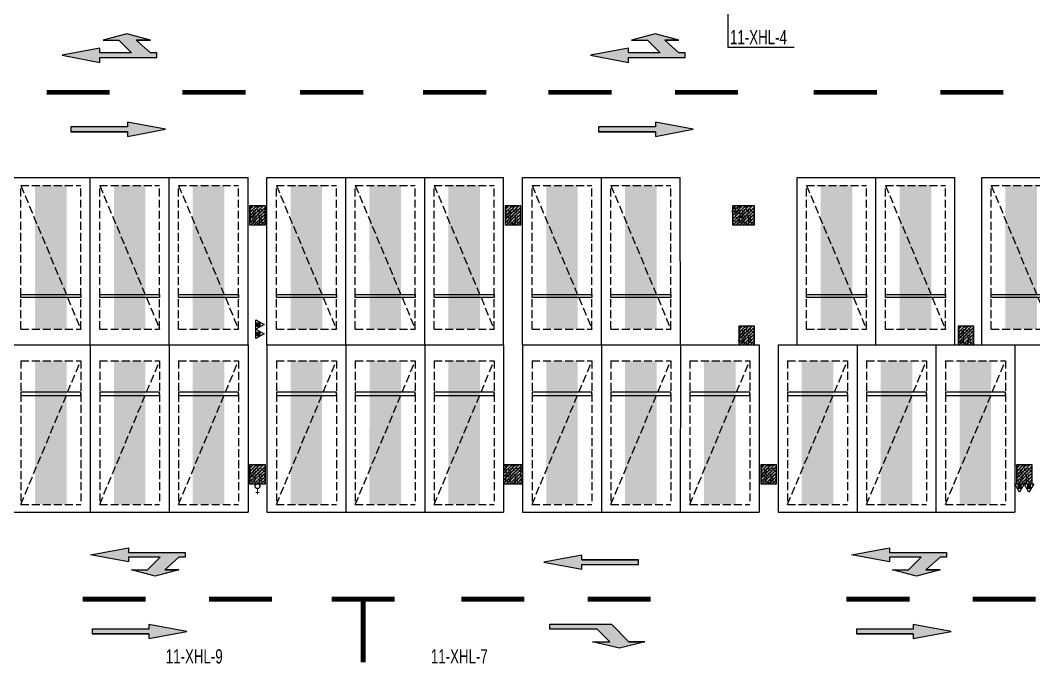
# Model space of a CAD drawing. Extents: x -1338203 to 1886333, y -783476 to 1038610.
# Drawn here: x 802840 to 834955, y -387776 to -367370 of the extents above; entities that cross this region are included whole.
import ezdxf

# ---------------------------------------------------------------- set-up
doc = ezdxf.new("R2010")
doc.units = 0
doc.header["$LTSCALE"] = 1000
doc.header["$MEASUREMENT"] = 0
doc.linetypes.add('A-001-平面B2$0$__DASH', pattern=[0.35, 0.25, -0.1])
for name, color, linetype in [('0P-EQUIP-CW', 7, 'Continuous'), ('0P-PIPE-RW', 122, 'Continuous'), ('A-001-车位参照B2$0$A-001-车位参照B2$0$0A-P-PKNG-CAR(A)', 43, 'Continuous'), ('p-a-regular', 5, 'Continuous'), ('S001地下二墙柱$0$S001地下一墙柱$0$0S-CC-LINE', 52, 'Continuous'), ('S001地下二墙柱$0$S001地下一墙柱$0$0S-CW-HATCH', 251, 'Continuous'), ('S001地下二墙柱$0$S001地下一墙柱$0$0S-CW-HATCH-UP', 251, 'Continuous'), ('S001地下二墙柱$0$S001地下二墙柱$0$0S-CC-LINE', 52, 'Continuous'), ('S001地下二墙柱$0$S001地下二墙柱$0$0S-CW-HATCH', 251, 'Continuous'), ('S001地下二墙柱$0$S001地下二墙柱$0$0S-CW-HATCH-UP', 251, 'Continuous'), ('中心线', 42, 'Continuous'), ('地面指向箭头', 7, 'Continuous'), ('负二层消火栓$0$负二层消火栓$0$0P-DIM-FH', 3, 'Continuous'), ('负二层消火栓$0$负二层消火栓$1$0P-EQUIP-FH', 7, 'Continuous')]:
    doc.layers.add(name, color=color, linetype=linetype)
doc.styles.add('负二层消火栓$0$负二层消火栓$0$AAD-S', font='aad-s.shx', dxfattribs={"width": 0.7, "bigfont": 'aad-hztxt.shx'})

# ---------------------------------------------------------------- blocks, each defined once
blk = doc.blocks.new('负二层消火栓$0$负二层消火栓$1$$TwtSys$00000546')
h = blk.add_hatch()
h.set_pattern_fill('ANSI31', color=256, scale=200, style=0)
h.set_pattern_definition([(45, (-38543.802, -6670.83), (-17.67767, 17.67767), [])])
h.paths.add_polyline_path([(-65, 174), (65, 174), (65, 44), (-65, 44)])
for points in [[(0, 344), (-198, 0), (198, 0)], [(-65, 174), (65, 174), (65, 44), (-65, 44)]]:
    blk.add_lwpolyline(points, close=True)
blk = doc.blocks.new('负二层消火栓')
at = {"layer": '负二层消火栓$0$负二层消火栓$0$0P-DIM-FH'}
for p, q in [((58892, -202890, 800), (58892, -204611, 800)), ((58892, -204611, 800), (61003, -204611, 800))]:
    blk.add_line(p, q, dxfattribs=at)
at = {"layer": '负二层消火栓$0$负二层消火栓$1$0P-EQUIP-FH', "xscale": -0.75, "yscale": 0.75, "zscale": 0.75}
for p, rotation in [((43941, -213394), 269.9999999343291), ((43941, -213691), 269.9999999343291), ((68143, -218440), 180), ((68440, -218440), 180)]:
    blk.add_blockref('负二层消火栓$0$负二层消火栓$1$$TwtSys$00000546', p, dxfattribs=dict(at, rotation=rotation))
at = {"layer": '负二层消火栓$0$负二层消火栓$0$0P-DIM-FH', "color": 7, "style": '负二层消火栓$0$负二层消火栓$0$AAD-S', "width": 0.7}
for s, p in [('11-XHL-4', (58966, -204521, 800)), ('11-XHL-9', (41086, -224125, 800)), ('11-XHL-7', (49486, -224125, 800))]:
    blk.add_text(s, height=450, dxfattribs=at).set_placement(p)
blk = doc.blocks.new('S001地下二墙柱')
at = {"layer": 'S001地下二墙柱$0$S001地下一墙柱$0$0S-CW-HATCH'}
h = blk.add_hatch(color=256, dxfattribs=at)
h.dxf.hatch_style = 1
h.paths.add_polyline_path([(68541, -217840), (68041, -217840), (68041, -218440), (68541, -218440)])
at = {"layer": 'S001地下二墙柱$0$S001地下一墙柱$0$0S-CW-HATCH-UP'}
h = blk.add_hatch(dxfattribs=at)
h.set_pattern_fill('钢筋混凝土', color=256, scale=30)
h.set_pattern_definition([(45, (100851.97, -208888.27), (-53.03301, 53.03301), []), (50, (100851.97, -208888.27), (215.1781, -18.8256), [22.5, -247.5]), (355, (100851.97, -208888.27), (-41.6254, 225.6576), [18, -198]), (100.4514, (100869.9, -208889.84), (173.5528, 206.8319), [19.122, -210.3426]), (46.1842, (100851.97, -208828.27), (320.1723, -49.6557), [33.75, -371.25]), (96.6356, (100878.65, -208832.4), (280.3988, 292.2354), [28.683, -315.514]), (351.1842, (100851.97, -208828.27), (280.3986, 292.2356), [27, -297]), (21, (100881.97, -208843.27), (179.0721, -120.7857), [22.5, -247.5]), (326, (100881.97, -208843.27), (72.9946, 217.545), [18, -198]), (71.4514, (100896.9, -208853.34), (252.0668, 96.7591), [19.122, -210.3426]), (37.5, (100851.97, -208888.27), (3.64796, 99.86816), [0, -195.6, 0, -201, 0, -198.75]), (7.5, (100851.97, -208888.27), (78.92086, 118.3235), [0, -114.6, 0, -191.1, 0, -75.75]), (327.5, (100785.07, -208888.27), (160.14673, -6.76646), [0, -75, 0, -234, 0, -310.5]), (317.5, (100755.07, -208888.27), (174.95585, 30.0315), [0, -97.5, 0, -155.4, 0, -220.5])])
h.paths.add_polyline_path([(68541, -217840), (68041, -217840), (68041, -218440), (68541, -218440)])
at = {"layer": 'S001地下二墙柱$0$S001地下二墙柱$0$0S-CW-HATCH'}
h = blk.add_hatch(color=256, dxfattribs=at)
h.dxf.hatch_style = 1
h.paths.add_polyline_path([(44241, -209640), (43741, -209640), (43741, -210240), (44241, -210240)])
h = blk.add_hatch(color=256, dxfattribs=at)
h.dxf.hatch_style = 1
h.paths.add_polyline_path([(52341, -209640), (51841, -209640), (51841, -210240), (52341, -210240)])
h = blk.add_hatch(color=256, dxfattribs=at)
h.dxf.hatch_style = 1
h.paths.add_polyline_path([(59740, -209640), (59040, -209640), (59040, -210240), (59740, -210240)])
h = blk.add_hatch(color=256, dxfattribs=at)
h.dxf.hatch_style = 1
h.paths.add_polyline_path([(59740, -213440), (59240, -213440), (59240, -214040), (59740, -214040)])
h = blk.add_hatch(color=256, dxfattribs=at)
h.dxf.hatch_style = 1
h.paths.add_polyline_path([(66691, -213440), (66191, -213440), (66191, -214040), (66691, -214040)])
h = blk.add_hatch(color=256, dxfattribs=at)
h.dxf.hatch_style = 1
h.paths.add_polyline_path([(44241, -217840), (43741, -217840), (43741, -218440), (44241, -218440)])
h = blk.add_hatch(color=256, dxfattribs=at)
h.dxf.hatch_style = 1
h.paths.add_polyline_path([(52391, -217840), (51791, -217840), (51791, -218440), (52391, -218440)])
h = blk.add_hatch(color=256, dxfattribs=at)
h.dxf.hatch_style = 1
h.paths.add_polyline_path([(60441, -217840), (59941, -217840), (59941, -218440), (60441, -218440)])
at = {"layer": 'S001地下二墙柱$0$S001地下二墙柱$0$0S-CW-HATCH-UP'}
h = blk.add_hatch(dxfattribs=at)
h.set_pattern_fill('钢筋混凝土', color=256, scale=30)
h.set_pattern_definition([(45, (76552.135, -200688.27), (-53.03301, 53.03301), []), (50, (76552.13, -200688.27), (215.1781, -18.8256), [22.5, -247.5]), (355, (76552.13, -200688.27), (-41.6254, 225.6576), [18, -198]), (100.4514, (76570.07, -200689.84), (173.5528, 206.8319), [19.122, -210.3426]), (46.1842, (76552.13, -200628.27), (320.1723, -49.6557), [33.75, -371.25]), (96.6356, (76578.82, -200632.4), (280.3988, 292.2354), [28.683, -315.514]), (351.1842, (76552.13, -200628.27), (280.3986, 292.2356), [27, -297]), (21, (76582.13, -200643.27), (179.0721, -120.7857), [22.5, -247.5]), (326, (76582.13, -200643.27), (72.9946, 217.545), [18, -198]), (71.4514, (76597.06, -200653.34), (252.0668, 96.7591), [19.122, -210.3426]), (37.5, (76552.135, -200688.27), (3.64796, 99.86816), [0, -195.6, 0, -201, 0, -198.75]), (7.5, (76552.13, -200688.27), (78.92086, 118.3235), [0, -114.6, 0, -191.1, 0, -75.75]), (327.5, (76485.235, -200688.27), (160.14673, -6.76646), [0, -75, 0, -234, 0, -310.5]), (317.5, (76455.23, -200688.27), (174.95585, 30.0315), [0, -97.5, 0, -155.4, 0, -220.5])])
h.paths.add_polyline_path([(44241, -209640), (43741, -209640), (43741, -210240), (44241, -210240)])
h = blk.add_hatch(dxfattribs=at)
h.set_pattern_fill('钢筋混凝土', color=256, scale=30)
h.set_pattern_definition([(45, (84652.135, -200688.27), (-53.03301, 53.03301), []), (50, (84652.13, -200688.27), (215.1781, -18.8256), [22.5, -247.5]), (355, (84652.13, -200688.27), (-41.6254, 225.6576), [18, -198]), (100.4514, (84670.07, -200689.84), (173.5528, 206.8319), [19.122, -210.3426]), (46.1842, (84652.13, -200628.27), (320.1723, -49.6557), [33.75, -371.25]), (96.6356, (84678.82, -200632.4), (280.3988, 292.2354), [28.683, -315.514]), (351.1842, (84652.13, -200628.27), (280.3986, 292.2356), [27, -297]), (21, (84682.13, -200643.27), (179.0721, -120.7857), [22.5, -247.5]), (326, (84682.13, -200643.27), (72.9946, 217.545), [18, -198]), (71.4514, (84697.06, -200653.34), (252.0668, 96.7591), [19.122, -210.3426]), (37.5, (84652.135, -200688.27), (3.64796, 99.86816), [0, -195.6, 0, -201, 0, -198.75]), (7.5, (84652.13, -200688.27), (78.92086, 118.3235), [0, -114.6, 0, -191.1, 0, -75.75]), (327.5, (84585.235, -200688.27), (160.14673, -6.76646), [0, -75, 0, -234, 0, -310.5]), (317.5, (84555.23, -200688.27), (174.95585, 30.0315), [0, -97.5, 0, -155.4, 0, -220.5])])
h.paths.add_polyline_path([(52341, -209640), (51841, -209640), (51841, -210240), (52341, -210240)])
h = blk.add_hatch(dxfattribs=at)
h.set_pattern_fill('钢筋混凝土', color=256, scale=30)
h.set_pattern_definition([(45, (92050.816, -200688.27), (-53.03301, 53.03301), []), (50, (92050.82, -200688.27), (215.1781, -18.8256), [22.5, -247.5]), (355, (92050.82, -200688.27), (-41.6254, 225.6576), [18, -198]), (100.4514, (92068.75, -200689.84), (173.5528, 206.8319), [19.122, -210.3426]), (46.1842, (92050.82, -200628.27), (320.1723, -49.6557), [33.75, -371.25]), (96.6356, (92077.5, -200632.4), (280.3988, 292.2354), [28.683, -315.514]), (351.1842, (92050.8, -200628.27), (280.3986, 292.2356), [27, -297]), (21, (92080.82, -200643.27), (179.0721, -120.7857), [22.5, -247.5]), (326, (92080.82, -200643.27), (72.9946, 217.545), [18, -198]), (71.4514, (92095.74, -200653.34), (252.0668, 96.7591), [19.122, -210.3426]), (37.5, (92050.816, -200688.27), (3.64796, 99.86816), [0, -195.6, 0, -201, 0, -198.75]), (7.5, (92050.82, -200688.27), (78.92086, 118.3235), [0, -114.6, 0, -191.1, 0, -75.75]), (327.5, (91983.92, -200688.27), (160.14673, -6.76646), [0, -75, 0, -234, 0, -310.5]), (317.5, (91953.92, -200688.27), (174.95585, 30.0315), [0, -97.5, 0, -155.4, 0, -220.5])])
h.paths.add_polyline_path([(59740, -209640), (59040, -209640), (59040, -210240), (59740, -210240)])
h = blk.add_hatch(dxfattribs=at)
h.set_pattern_fill('钢筋混凝土', color=256, scale=30)
h.set_pattern_definition([(45, (92050.816, -204488.27), (-53.03301, 53.03301), []), (50, (92050.82, -204488.27), (215.1781, -18.8256), [22.5, -247.5]), (355, (92050.82, -204488.27), (-41.6254, 225.6576), [18, -198]), (100.4514, (92068.75, -204489.84), (173.5528, 206.8319), [19.122, -210.3426]), (46.1842, (92050.82, -204428.27), (320.1723, -49.6557), [33.75, -371.25]), (96.6356, (92077.5, -204432.4), (280.3988, 292.2354), [28.683, -315.514]), (351.1842, (92050.8, -204428.27), (280.3986, 292.2356), [27, -297]), (21, (92080.82, -204443.27), (179.0721, -120.7857), [22.5, -247.5]), (326, (92080.82, -204443.27), (72.9946, 217.545), [18, -198]), (71.4514, (92095.74, -204453.34), (252.0668, 96.7591), [19.122, -210.3426]), (37.5, (92050.816, -204488.27), (3.64796, 99.86816), [0, -195.6, 0, -201, 0, -198.75]), (7.5, (92050.82, -204488.27), (78.92086, 118.3235), [0, -114.6, 0, -191.1, 0, -75.75]), (327.5, (91983.92, -204488.27), (160.14673, -6.76646), [0, -75, 0, -234, 0, -310.5]), (317.5, (91953.92, -204488.27), (174.95585, 30.0315), [0, -97.5, 0, -155.4, 0, -220.5])])
h.paths.add_polyline_path([(59740, -213440), (59240, -213440), (59240, -214040), (59740, -214040)])
h = blk.add_hatch(dxfattribs=at)
h.set_pattern_fill('钢筋混凝土', color=256, scale=30)
h.set_pattern_definition([(45, (99001.97, -204488.27), (-53.03301, 53.03301), []), (50, (99001.97, -204488.27), (215.1781, -18.8256), [22.5, -247.5]), (355, (99001.97, -204488.27), (-41.6254, 225.6576), [18, -198]), (100.4514, (99019.9, -204489.84), (173.5528, 206.8319), [19.122, -210.3426]), (46.1842, (99001.97, -204428.27), (320.1723, -49.6557), [33.75, -371.25]), (96.6356, (99028.65, -204432.4), (280.3988, 292.2354), [28.683, -315.514]), (351.1842, (99001.97, -204428.27), (280.3986, 292.2356), [27, -297]), (21, (99031.97, -204443.27), (179.0721, -120.7857), [22.5, -247.5]), (326, (99031.97, -204443.27), (72.9946, 217.545), [18, -198]), (71.4514, (99046.9, -204453.34), (252.0668, 96.7591), [19.122, -210.3426]), (37.5, (99001.97, -204488.27), (3.64796, 99.86816), [0, -195.6, 0, -201, 0, -198.75]), (7.5, (99001.97, -204488.27), (78.92086, 118.3235), [0, -114.6, 0, -191.1, 0, -75.75]), (327.5, (98935.07, -204488.27), (160.14673, -6.76646), [0, -75, 0, -234, 0, -310.5]), (317.5, (98905.07, -204488.27), (174.95585, 30.0315), [0, -97.5, 0, -155.4, 0, -220.5])])
h.paths.add_polyline_path([(66691, -213440), (66191, -213440), (66191, -214040), (66691, -214040)])
h = blk.add_hatch(dxfattribs=at)
h.set_pattern_fill('钢筋混凝土', color=256, scale=30)
h.set_pattern_definition([(45, (76552.135, -208888.27), (-53.03301, 53.03301), []), (50, (76552.13, -208888.27), (215.1781, -18.8256), [22.5, -247.5]), (355, (76552.13, -208888.27), (-41.6254, 225.6576), [18, -198]), (100.4514, (76570.07, -208889.84), (173.5528, 206.8319), [19.122, -210.3426]), (46.1842, (76552.13, -208828.27), (320.1723, -49.6557), [33.75, -371.25]), (96.6356, (76578.82, -208832.4), (280.3988, 292.2354), [28.683, -315.514]), (351.1842, (76552.13, -208828.27), (280.3986, 292.2356), [27, -297]), (21, (76582.13, -208843.27), (179.0721, -120.7857), [22.5, -247.5]), (326, (76582.13, -208843.27), (72.9946, 217.545), [18, -198]), (71.4514, (76597.06, -208853.34), (252.0668, 96.7591), [19.122, -210.3426]), (37.5, (76552.135, -208888.27), (3.64796, 99.86816), [0, -195.6, 0, -201, 0, -198.75]), (7.5, (76552.13, -208888.27), (78.92086, 118.3235), [0, -114.6, 0, -191.1, 0, -75.75]), (327.5, (76485.235, -208888.27), (160.14673, -6.76646), [0, -75, 0, -234, 0, -310.5]), (317.5, (76455.23, -208888.27), (174.95585, 30.0315), [0, -97.5, 0, -155.4, 0, -220.5])])
h.paths.add_polyline_path([(44241, -217840), (43741, -217840), (43741, -218440), (44241, -218440)])
h = blk.add_hatch(dxfattribs=at)
h.set_pattern_fill('钢筋混凝土', color=256, scale=30)
h.set_pattern_definition([(45, (84652.135, -208888.27), (-53.03301, 53.03301), []), (50, (84652.13, -208888.27), (215.1781, -18.8256), [22.5, -247.5]), (355, (84652.13, -208888.27), (-41.6254, 225.6576), [18, -198]), (100.4514, (84670.07, -208889.84), (173.5528, 206.8319), [19.122, -210.3426]), (46.1842, (84652.13, -208828.27), (320.1723, -49.6557), [33.75, -371.25]), (96.6356, (84678.82, -208832.4), (280.3988, 292.2354), [28.683, -315.514]), (351.1842, (84652.13, -208828.27), (280.3986, 292.2356), [27, -297]), (21, (84682.13, -208843.27), (179.0721, -120.7857), [22.5, -247.5]), (326, (84682.13, -208843.27), (72.9946, 217.545), [18, -198]), (71.4514, (84697.06, -208853.34), (252.0668, 96.7591), [19.122, -210.3426]), (37.5, (84652.135, -208888.27), (3.64796, 99.86816), [0, -195.6, 0, -201, 0, -198.75]), (7.5, (84652.13, -208888.27), (78.92086, 118.3235), [0, -114.6, 0, -191.1, 0, -75.75]), (327.5, (84585.235, -208888.27), (160.14673, -6.76646), [0, -75, 0, -234, 0, -310.5]), (317.5, (84555.23, -208888.27), (174.95585, 30.0315), [0, -97.5, 0, -155.4, 0, -220.5])])
h.paths.add_polyline_path([(52391, -217840), (51791, -217840), (51791, -218440), (52391, -218440)])
h = blk.add_hatch(dxfattribs=at)
h.set_pattern_fill('钢筋混凝土', color=256, scale=30)
h.set_pattern_definition([(45, (92752.16, -208888.27), (-53.03301, 53.03301), []), (50, (92752.16, -208888.27), (215.1781, -18.8256), [22.5, -247.5]), (355, (92752.16, -208888.27), (-41.6254, 225.6576), [18, -198]), (100.4514, (92770.1, -208889.84), (173.5528, 206.8319), [19.122, -210.3426]), (46.1842, (92752.16, -208828.27), (320.1723, -49.6557), [33.75, -371.25]), (96.6356, (92778.84, -208832.4), (280.3988, 292.2354), [28.683, -315.514]), (351.1842, (92752.16, -208828.27), (280.3986, 292.2356), [27, -297]), (21, (92782.16, -208843.27), (179.0721, -120.7857), [22.5, -247.5]), (326, (92782.16, -208843.27), (72.9946, 217.545), [18, -198]), (71.4514, (92797.09, -208853.34), (252.0668, 96.7591), [19.122, -210.3426]), (37.5, (92752.16, -208888.27), (3.64796, 99.86816), [0, -195.6, 0, -201, 0, -198.75]), (7.5, (92752.16, -208888.27), (78.92086, 118.3235), [0, -114.6, 0, -191.1, 0, -75.75]), (327.5, (92685.26, -208888.27), (160.14673, -6.76646), [0, -75, 0, -234, 0, -310.5]), (317.5, (92655.26, -208888.27), (174.95585, 30.0315), [0, -97.5, 0, -155.4, 0, -220.5])])
h.paths.add_polyline_path([(60441, -217840), (59941, -217840), (59941, -218440), (60441, -218440)])
at = {"layer": 'S001地下二墙柱$0$S001地下一墙柱$0$0S-CC-LINE', "color": 1}
blk.add_lwpolyline([(68541, -217840), (68041, -217840), (68041, -218440), (68541, -218440)], close=True, dxfattribs=at)
at = {"layer": 'S001地下二墙柱$0$S001地下二墙柱$0$0S-CC-LINE', "color": 1}
for points in [[(44241, -209640), (43741, -209640), (43741, -210240), (44241, -210240)], [(52341, -209640), (51841, -209640), (51841, -210240), (52341, -210240)], [(59740, -213440), (59240, -213440), (59240, -214040), (59740, -214040)], [(66691, -213440), (66191, -213440), (66191, -214040), (66691, -214040)], [(44241, -217840), (43741, -217840), (43741, -218440), (44241, -218440)], [(60441, -217840), (59941, -217840), (59941, -218440), (60441, -218440)]]:
    blk.add_lwpolyline(points, close=True, dxfattribs=at)
at = {"layer": 'S001地下二墙柱$0$S001地下二墙柱$0$0S-CC-LINE', "color": 3}
for points in [[(59740, -209640), (59040, -209640), (59040, -210240), (59740, -210240)], [(52391, -217840), (51791, -217840), (51791, -218440), (52391, -218440)]]:
    blk.add_lwpolyline(points, close=True, dxfattribs=at)
blk = doc.blocks.new('$TwtSys$00000320')
at = {"const_width": 20}
for points in [[(0, 0), (0, -121)], [(-37, -83), (37, -83)]]:
    blk.add_lwpolyline(points, dxfattribs=at)
blk = doc.blocks.new('A$Ca805bf96')
at = {"layer": '0P-PIPE-RW', "linetype": 'Continuous'}
for centre in [(43991, -218515), (43992, -218515)]:
    blk.add_circle(centre, 75, dxfattribs=at)
at = {"layer": '0P-EQUIP-CW', "xscale": 1.5, "yscale": -1.5, "zscale": 1.5, "rotation": 180.0000000000463}
for p in [(43992, -218590), (43991, -218590)]:
    blk.add_blockref('$TwtSys$00000320', p, dxfattribs=at)
blk = doc.blocks.new('2-13')
blk.add_blockref('A$Ca805bf96', (766365, -163611))
blk = doc.blocks.new('左转或右转')
at = {"layer": '地面指向箭头'}
blk.add_hatch(color=251, dxfattribs=at).paths.add_polyline_path([(3221046, 2451667), (3221247, 2450864), (3221247, 2451366), (3221799, 2451918), (3221799, 2453874), (3221648, 2453874), (3221648, 2452369), (3221247, 2451968), (3221247, 2452519)])
at = {"layer": '地面指向箭头', "color": 251}
blk.add_lwpolyline([(3221247, 2450864), (3221046, 2451667), (3221247, 2452519), (3221247, 2451968), (3221648, 2452369), (3221648, 2453874), (3221799, 2453874), (3221799, 2451918), (3221247, 2451366), (3221247, 2450864), (3221247, 2451366)], dxfattribs=at)
blk = doc.blocks.new('直行右转或左转')
at = {"layer": '地面指向箭头'}
blk.add_hatch(color=251, dxfattribs=at).paths.add_polyline_path([(3219528, 2452519), (3218327, 2452294), (3218327, 2452444), (3217325, 2452444), (3217726, 2452044), (3218227, 2452044), (3217476, 2451843), (3216725, 2452044), (3217175, 2452044), (3216725, 2452444), (3216524, 2452444), (3216524, 2452594), (3218327, 2452594), (3218327, 2452745)])
at = {"layer": '地面指向箭头', "color": 251}
blk.add_lwpolyline([(3216725, 2452044), (3217175, 2452044), (3216725, 2452044), (3217476, 2451843), (3218227, 2452044), (3217726, 2452044), (3217325, 2452444), (3218327, 2452444), (3218327, 2452294), (3219528, 2452519), (3218327, 2452745), (3218327, 2452594), (3216524, 2452594), (3216524, 2452444), (3216725, 2452444), (3217175, 2452044)], dxfattribs=at)
blk = doc.blocks.new('直行')
at = {"layer": '地面指向箭头'}
blk.add_hatch(color=251, dxfattribs=at).paths.add_polyline_path([(-29241, 4059962), (-29466, 4058762), (-29316, 4058762), (-29316, 4056961), (-29166, 4056961), (-29166, 4058762), (-29016, 4058762)])
at = {"layer": '地面指向箭头', "color": 251}
blk.add_lwpolyline([(-29316, 4058762), (-29316, 4056961), (-29316, 4058762), (-29316, 4058762), (-29466, 4058762), (-29241, 4059962), (-29016, 4058762), (-29166, 4058762), (-29166, 4056961), (-29316, 4056961), (-29316, 4056961)], dxfattribs=at)
blk = doc.blocks.new('A$C3d42903c')
at = {"layer": '中心线', "color": 251, "const_width": 150}
for points in [[(391029, 159588), (393029, 159588)], [(395333, 159588), (397333, 159588)], [(399063, 159588), (401063, 159588)], [(402958, 159588), (404958, 159588)], [(406932, 159588), (408932, 159588)], [(410937, 159588), (412937, 159588)], [(415339, 159588), (417339, 159588)], [(419347, 159588), (421347, 159588)], [(392169, 143538), (394169, 143538)], [(396169, 143538), (398169, 143538)], [(400060, 143538), (402060, 143538)], [(401060, 143538), (401060, 141538)], [(404169, 143538), (406169, 143538)], [(408169, 143538), (410169, 143538)], [(416374, 143538), (418374, 143538)], [(420374, 143538), (422374, 143538)]]:
    blk.add_lwpolyline(points, dxfattribs=at)
at = {"layer": '地面指向箭头', "color": 251, "linetype": 'Continuous'}
for name, p, rotation in [('直行右转或左转', (3611044, 2613279), 180), ('直行右转或左转', (3627791, 2613279), 180), ('左转或右转', (2860846, -3079057), 90)]:
    blk.add_blockref(name, p, dxfattribs=dict(at, rotation=rotation))
at = {"layer": '地面指向箭头', "color": 251}
for p, xscale, rotation in [((-3665168, 187657), -1, 270), ((-3648441, 187657), -1, 270), ((4466747, 115469), -1.000000000000001, 90), ((-3664490, 171757), -1, 270), ((-3640269, 171757), -1, 270)]:
    blk.add_blockref('直行', p, dxfattribs=dict(at, xscale=xscale, rotation=rotation))
at = {"layer": '地面指向箭头', "color": 251, "linetype": 'Continuous', "xscale": -1}
for p in [(3611947, -2307577), (3636065, -2307577)]:
    blk.add_blockref('直行右转或左转', p, dxfattribs=at)
blk = doc.blocks.new('A-001-车位参照B2$0$A-001-车位参照B2$0$ddd')
for p, q in [((0, 2500), (5300, 2500)), ((0, 2500), (0, 0)), ((5300, 2500), (5300, 0)), ((0, 0), (5300, 0))]:
    blk.add_line(p, q)
at = {"linetype": 'A-001-平面B2$0$__DASH'}
for p, q in [((500, 2200), (500, 300)), ((500, 2200), (5050, 2200)), ((5050, 2200), (5050, 300)), ((500, 300), (5050, 300))]:
    blk.add_line(p, q, dxfattribs=at)
blk.add_lwpolyline([(5050, 2200), (500, 300)], dxfattribs=at)
blk.add_lwpolyline([(1500, 300), (1500, 2200), (1600, 2200), (1600, 300)], close=True)
at = {"layer": 'p-a-regular', "ltscale": 0.002, "const_width": 1000}
blk.add_lwpolyline([(5050, 1250), (500, 1250)], dxfattribs=at)

msp = doc.modelspace()

# ---------------------------------------------------------------- block references
at = {"ltscale": 0.002}
for name, p in [('S001地下二墙柱', (766365.4, -163610.9)), ('负二层消火栓', (766365.4, -163610.9)), ('A$C3d42903c', (412646.2, -529238.7))]:
    msp.add_blockref(name, p, dxfattribs=at)
msp.add_blockref('2-13', (0, 0))
at = {"layer": 'A-001-车位参照B2$0$A-001-车位参照B2$0$0A-P-PKNG-CAR(A)', "linetype": 'Continuous', "rotation": 90.00272354060814}
for p in [(805056.6, -377650.6), (807556.6, -377650.6), (810056.6, -377650.6), (813156.6, -377650.6), (815656.6, -377650.6), (818156.6, -377650.6), (821256.6, -377650.6), (823756.6, -377650.6), (829956.6, -377650.6), (832456.6, -377650.6), (835806.6, -377650.6)]:
    msp.add_blockref('A-001-车位参照B2$0$A-001-车位参照B2$0$ddd', p, dxfattribs=at)
at = {"layer": 'A-001-车位参照B2$0$A-001-车位参照B2$0$0A-P-PKNG-CAR(A)', "linetype": 'Continuous', "xscale": -1, "rotation": 89.99727645939184}
for p in [(805056.6, -377650.6), (807556.6, -377650.6), (810056.6, -377650.6), (813156.6, -377650.6), (815656.6, -377650.6), (818156.6, -377650.6), (821256.6, -377650.6), (823756.6, -377650.6), (826256.6, -377650.6), (829356.6, -377650.6), (831856.6, -377650.6), (834356.6, -377650.6)]:
    msp.add_blockref('A-001-车位参照B2$0$A-001-车位参照B2$0$ddd', p, dxfattribs=at)

doc.saveas('drawing.dxf')
